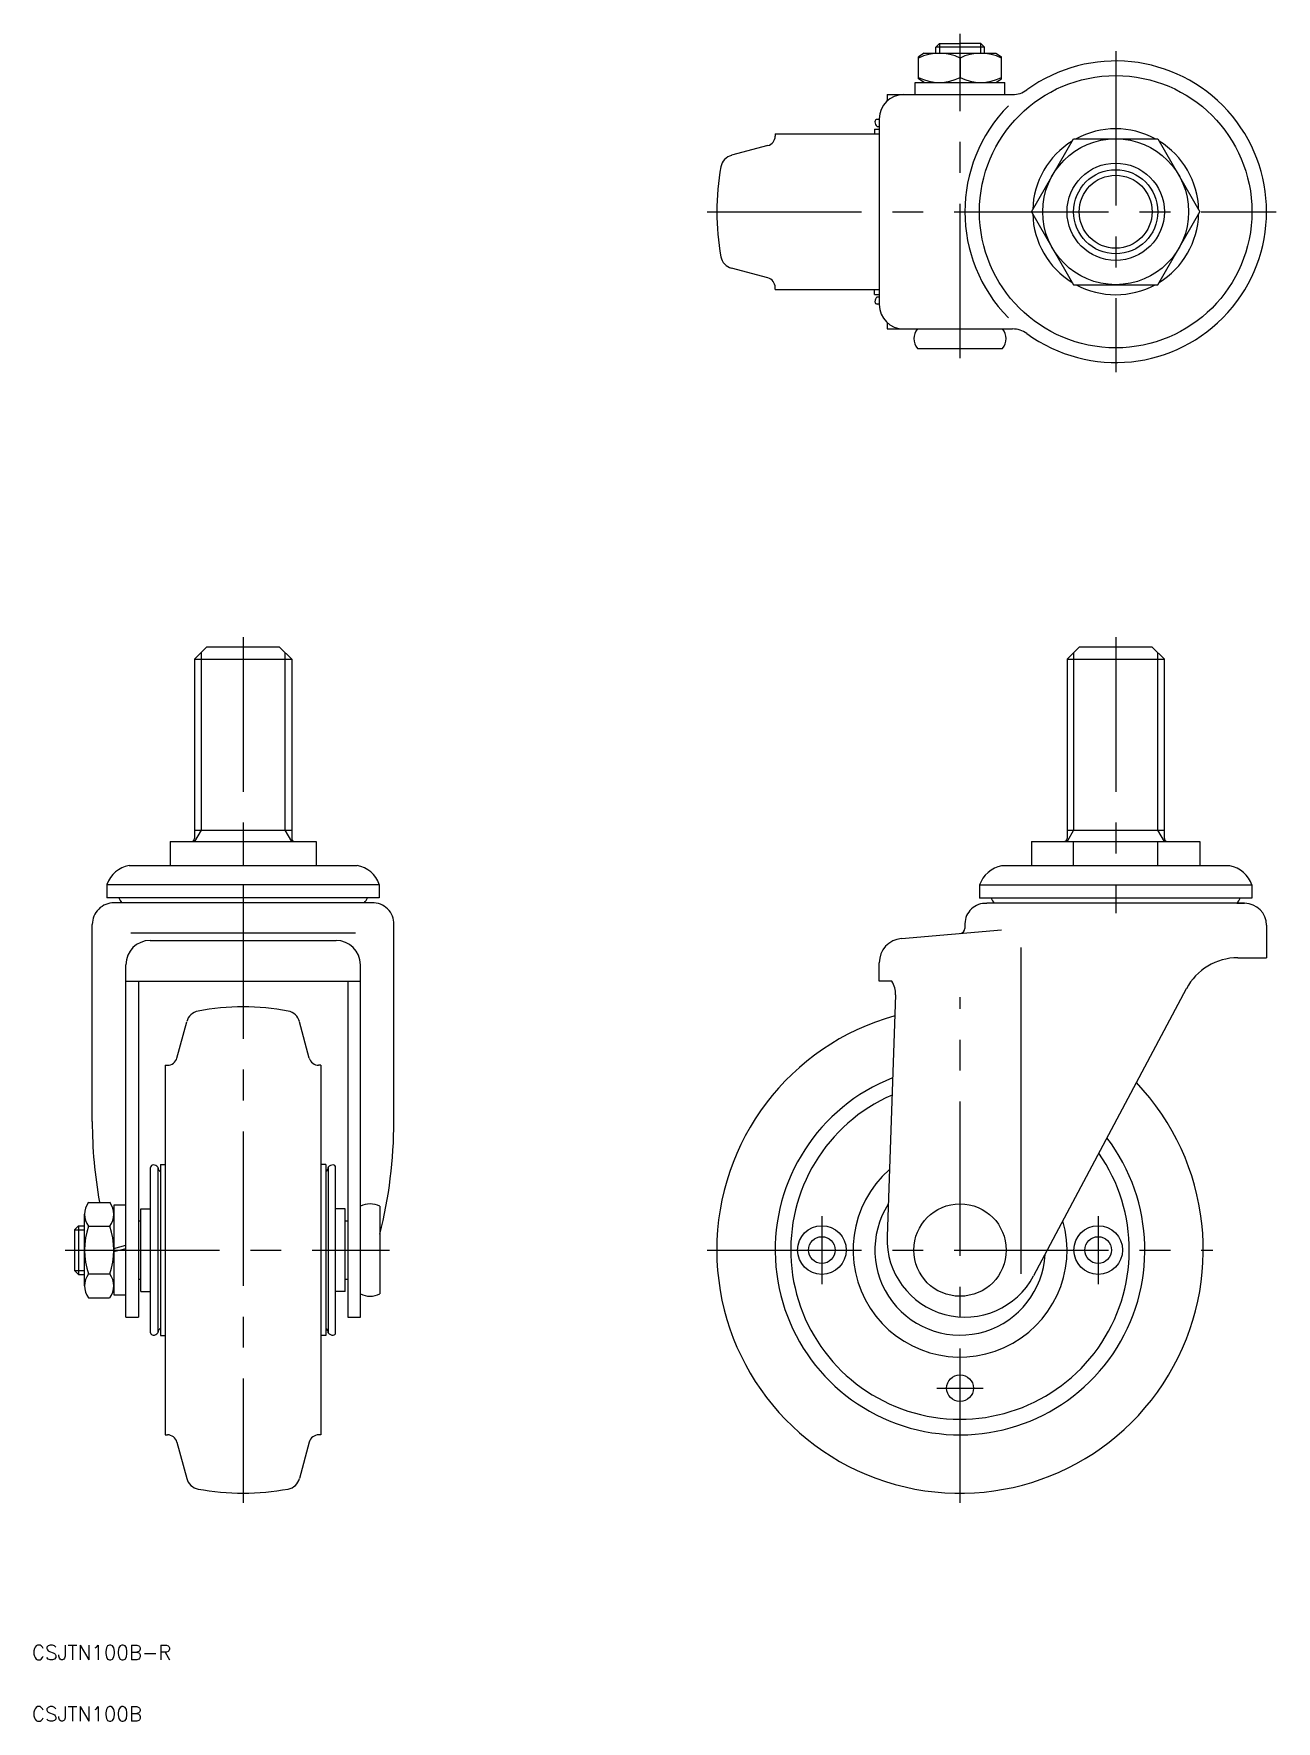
# Model space of a CAD drawing. Extents: x -190 to 65, y -97 to 250.
import ezdxf

# ---------------------------------------------------------------- set-up
doc = ezdxf.new("R2010")
doc.units = 0
doc.linetypes.add('CENTER', pattern=[50.8, 31.75, -6.35, 6.35, -6.35])
doc.layers.get('0').update_dxf_attribs({"linetype": 'CONTINUOUS'})
doc.layers.add('CENTER', color=1, linetype='CONTINUOUS')
doc.styles.get("Standard").update_dxf_attribs({"font": 'txt.shx', "height": 3, "bigfont": 'bigfont.shx'})

msp = doc.modelspace()

# ---------------------------------------------------------------- linework, layer by layer
at = {"color": 7, "linetype": 'CONTINUOUS'}
for p, q in [((-5, 247.36), (-4.25, 248.11)), ((5, 247.36), (-5, 247.36)), ((-5, 246.11), (-5, 247.36)), ((-4.25, 248.11), (0, 248.11)), ((4.25, 248.11), (0, 248.11)), ((5, 247.36), (4.25, 248.11)), ((5, 246.11), (5, 247.36)), ((-7.36, 246.11), (-8.5, 245.35)), ((-8.5, 240.87), (-8.5, 245.35)), ((-7.36, 246.11), (7.36, 246.11)), ((0, 245.11), (0, 241.11)), ((7.36, 246.11), (8.5, 245.35)), ((8.5, 240.87), (8.5, 245.35)), ((-9.2, 240.11), (9.2, 240.11)), ((-9.2, 237.61), (-9.2, 240.11)), ((-7.36, 240.11), (-8.5, 240.87)), ((7.36, 240.11), (8.5, 240.87)), ((9.2, 237.61), (9.2, 240.11)), ((-15, 237.61), (10.81, 237.61)), ((-15, 237.61), (-15, 236.28)), ((-16.6, 232.51), (-17, 232.51)), ((-16.6, 232.61), (-16.6, 194.41)), ((-38, 229.51), (-16.6, 229.51)), ((-38, 229.51), (-38, 229.04)), ((-17.6, 230.51), (-17.6, 229.51)), ((-17.6, 230.51), (-16.6, 230.51)), ((-17.05, 231.01), (-16.6, 231.01)), ((-39.48, 227.11), (-46.96, 225.11)), ((14.68, 213.51), (23.34, 228.51)), ((23.34, 228.51), (40.66, 228.51)), ((40.66, 228.51), (49.32, 213.51)), ((14.68, 213.51), (23.34, 198.51)), ((40.66, 198.51), (49.32, 213.51)), ((-39.48, 199.91), (-46.96, 201.91)), ((-38, 197.51), (-38, 197.97)), ((23.34, 198.51), (40.66, 198.51)), ((-38, 197.51), (-16.6, 197.51)), ((-17.6, 196.51), (-17.6, 197.51)), ((-17.6, 196.51), (-16.6, 196.51)), ((-17.05, 196.01), (-16.6, 196.01)), ((-16.6, 194.51), (-17, 194.51)), ((-15, 190.74), (-15, 189.41)), ((-15, 189.41), (10.81, 189.41)), ((-8.72, 185.41), (8.72, 185.41)), ((-154.86, 124), (-157.36, 121.5)), ((-157.36, 121.5), (-157.36, 84.6)), ((-157.36, 121.5), (-137.36, 121.5)), ((-139.86, 124), (-154.86, 124)), ((-139.86, 124), (-137.36, 121.5)), ((-137.36, 121.5), (-137.36, 84.6)), ((24.5, 124), (22, 121.5)), ((22, 121.5), (22, 84.6)), ((22, 121.5), (42, 121.5)), ((39.5, 124), (24.5, 124)), ((39.5, 124), (42, 121.5)), ((42, 84.6), (42, 121.5)), ((-162.36, 84), (-132.36, 84)), ((-162.36, 84), (-162.36, 79.1)), ((-157.36, 86.34), (-137.36, 86.34)), ((-147.36, 84), (-147.36, 79.1)), ((-132.36, 84), (-132.36, 79.1)), ((14.68, 84), (49.32, 84)), ((14.68, 84), (14.68, 79)), ((22, 86.34), (42, 86.34)), ((23.34, 79), (23.34, 84)), ((40.66, 79), (40.66, 84)), ((49.32, 84), (49.32, 79)), ((-170.81, 79.1), (-123.92, 79.1)), ((55.45, 79), (8.55, 79)), ((-175.36, 75.18), (-119.36, 75.18)), ((-175.36, 75.18), (-175.36, 72.45)), ((-119.36, 75.18), (-119.36, 72.45)), ((4, 75.08), (60, 75.08)), ((4, 75.08), (4, 72.35)), ((60, 75.08), (60, 72.35)), ((-119.36, 72.45), (-175.36, 72.45)), ((-120.86, 71.4), (-173.86, 71.4)), ((60, 72.35), (4, 72.35)), ((58.5, 71.3), (5.5, 71.3)), ((56.91, 71.3), (58.5, 71.3)), ((-178.36, 26.42), (-178.36, 66.95)), ((-116.36, 26.42), (-116.36, 66.95)), ((1, 67.11), (1, 66.12)), ((63, 66.8), (63, 60.1)), ((-170.46, 65.2), (-124.26, 65.2)), ((-166.46, 63.66), (-128.26, 63.66)), ((-12.04, 64.06), (8.52, 65.86)), ((-16.6, 55.28), (-16.6, 59.08)), ((12.5, 62.21), (12.5, -4.92)), ((57.12, 60.1), (63, 60.1)), ((-171.46, -13.8), (-171.46, 58.66)), ((-123.26, -13.8), (-123.26, 58.66)), ((-171.46, 55.28), (-123.26, 55.28)), ((-168.86, 55.28), (-168.86, -13.8)), ((-125.86, 55.28), (-125.86, -13.8)), ((-14, 55.28), (-16.6, 55.28)), ((-13.25, 52.47), (-14.99, 2.76)), ((46.52, 53.73), (15.13, -5.31)), ((-160.97, 39.48), (-158.96, 46.96)), ((-133.76, 39.48), (-135.77, 46.96)), ((-163.36, 38), (-163.36, -38)), ((-163.36, 38), (-162.9, 38)), ((-131.36, 38), (-131.83, 38)), ((-131.36, 38), (-131.36, -38)), ((-164.36, 17.6), (-164.36, -17.6)), ((-164.36, 17.6), (-163.36, 17.6)), ((-130.36, 17.6), (-131.36, 17.6)), ((-130.36, 17.6), (-130.36, -17.6)), ((-166.36, -17), (-166.36, 17)), ((-164.86, 17.05), (-164.86, -17.05)), ((-129.86, 17.05), (-129.86, -17.05)), ((-128.36, -17), (-128.36, 17)), ((-179.96, -7.36), (-179.96, 7.36)), ((-179.96, -7.36), (-179.96, 7.36)), ((-179.14, 9.81), (-174.79, 9.81)), ((-179.14, 9.81), (-174.79, 9.81)), ((-173.96, 9.2), (-173.96, -9.2)), ((-171.46, 9.2), (-173.96, 9.2)), ((-168.36, -8.5), (-168.36, 8.5)), ((-168.36, 8.5), (-166.36, 8.5)), ((-126.36, 8.5), (-128.36, 8.5)), ((-126.36, -8.5), (-126.36, 8.5)), ((-119.26, 9), (-119.26, -9)), ((-181.96, 4.25), (-181.21, 5)), ((-181.96, 4.25), (-181.21, 5)), ((-181.96, -4.25), (-181.96, 4.25)), ((-181.96, -4.25), (-181.96, 4.25)), ((-181.21, 5), (-179.96, 5)), ((-181.21, 5), (-181.21, -5)), ((-181.21, 5), (-179.96, 5)), ((-181.21, 5), (-181.21, -5)), ((-179.14, 4.91), (-174.79, 4.91)), ((-179.14, 4.91), (-174.79, 4.91)), ((-168.86, 6), (-168.36, 6)), ((-126.36, 6), (-125.86, 6)), ((-173.96, 0.33), (-171.46, 1)), ((-173.96, -0.33), (-171.46, 0.33)), ((-181.96, -4.25), (-181.21, -5)), ((-181.96, -4.25), (-181.21, -5)), ((-181.21, -5), (-179.96, -5)), ((-181.21, -5), (-179.96, -5)), ((-179.14, -4.91), (-174.79, -4.91)), ((-179.14, -4.91), (-174.79, -4.91)), ((-168.86, -6), (-168.36, -6)), ((-126.36, -6), (-125.86, -6)), ((-179.14, -9.81), (-174.79, -9.81)), ((-179.14, -9.81), (-174.79, -9.81)), ((-173.96, -9.2), (-171.46, -9.2)), ((-168.36, -8.5), (-166.36, -8.5)), ((-126.36, -8.5), (-128.36, -8.5)), ((-171.46, -13.8), (-168.86, -13.8)), ((-125.86, -13.8), (-123.26, -13.8)), ((-164.36, -17.6), (-163.36, -17.6)), ((-130.36, -17.6), (-131.36, -17.6)), ((-163.36, -38), (-162.9, -38)), ((-131.36, -38), (-131.83, -38)), ((-160.97, -39.48), (-158.96, -46.96)), ((-133.76, -39.48), (-135.77, -46.96))]:
    msp.add_line(p, q, dxfattribs=at)
at = {"color": 3, "linetype": 'CONTINUOUS'}
for p, q in [((-4.19, 248.11), (-4.19, 246.11)), ((4.19, 248.11), (4.19, 246.11)), ((-156.01, 122.85), (-156.01, 86.34)), ((-138.72, 86.34), (-138.72, 122.85)), ((23.35, 122.85), (23.35, 86.34)), ((40.65, 86.34), (40.65, 122.85)), ((-156.01, 86.34), (-157.36, 84)), ((-137.36, 84), (-138.72, 86.34)), ((23.35, 86.34), (22, 84)), ((42, 84), (40.65, 86.34)), ((-181.96, 4.19), (-179.96, 4.19)), ((-181.96, -4.19), (-179.96, -4.19))]:
    msp.add_line(p, q, dxfattribs=at)
at = {"color": 7, "linetype": 'CONTINUOUS'}
for centre, radius in [((32, 213.51), 28), ((32, 213.51), 15), ((32, 213.51), 10), ((32, 213.51), 7.5), ((0, 0), 9.5), ((-28.4, 0), 5), ((28.4, 0), 5), ((-28.4, 0), 2.75), ((28.4, 0), 2.75), ((0, -28.4), 2.75)]:
    msp.add_circle(centre, radius, dxfattribs=at)
at = {"color": 3, "linetype": 'CONTINUOUS'}
msp.add_circle((32, 213.51), 8.65, dxfattribs=at)
at = {"color": 7, "linetype": 'CONTINUOUS'}
for centre, radius, start, end in [((-4.25, 236.58), 9.53, 63.5187, 116.4813), ((4.25, 236.58), 9.53, 63.519, 116.481), ((32, 213.51), 31, 233.9334, 126.0666), ((-4.25, 249.64), 9.53, 243.5187, 296.4813), ((4.25, 249.64), 9.53, 243.519, 296.481), ((-11.6, 232.61), 5, 90, 180), ((10.81, 242.61), 5, 270, 306.0666), ((-17, 232.01), 0.5, 90, 180), ((32, 213.51), 31, 135.3136, 224.6864), ((-40, 229.04), 2, 285, 0), ((-16.16, 232.01), 1.34, 180, 228.4555), ((-17, 230.01), 1, 66.4218, 90), ((32, 213.51), 17.06, 61.5547, 118.4453), ((32, 213.51), 17.06, 121.5547, 178.4453), ((32, 213.51), 17.06, 1.5547, 58.4453), ((0, 213.51), 50, 169.3323, 190.6677), ((-46.19, 222.21), 3, 105, 169.3323), ((32, 213.51), 17.06, 181.5547, 238.4453), ((32, 213.51), 17.06, 301.5547, 358.4453), ((-46.19, 204.81), 3, 190.6677, 255), ((-40, 197.97), 2, 0, 75), ((32, 213.51), 17.06, 241.5547, 298.4453), ((-16.16, 195.01), 1.34, 131.5445, 180), ((-17, 195.01), 0.5, 180, 270), ((-17, 197.01), 1, 270, 293.5782), ((-11.6, 194.41), 5, 180, 270), ((-6.55, 187.41), 2.95, 137.3884, 222.6116), ((6.55, 187.41), 2.95, 317.3884, 42.6116), ((10.81, 184.41), 5, 53.9334, 90), ((-157.96, 84.6), 0.6, 270, 360), ((-136.76, 84.6), 0.6, 180, 270), ((21.4, 84.6), 0.6, 270, 360), ((42.6, 84.6), 0.6, 180, 270), ((-169.65, 73.15), 6.06, 100.9928, 160.4116), ((-125.07, 73.15), 6.06, 19.5884, 79.0072), ((9.71, 73.05), 6.06, 100.9928, 160.4116), ((54.29, 73.05), 6.06, 19.5884, 79.0072), ((-173.91, 66.94), 4.46, 89.455, 179.9055), ((-169.96, 73.58), 3.17, 200.7524, 223.2387), ((-124.76, 73.58), 3.17, 316.7613, 339.2476), ((-120.7, 67.07), 4.33, 358.4347, 92.2048), ((5.25, 67.05), 4.25, 86.6592, 179.3903), ((9.4, 73.48), 3.17, 200.7524, 223.2387), ((54.6, 73.48), 3.17, 316.7613, 339.2476), ((58.5, 66.8), 4.5, 0, 90), ((0, 66.12), 1, 275, 0), ((-166.46, 58.66), 5, 90, 180), ((-128.26, 58.66), 5, 0, 90), ((-11.6, 59.08), 5, 95, 180), ((57.12, 48.1), 12, 90, 152), ((-18.25, 52.65), 5, 358, 31.7623), ((-156.06, 46.19), 3, 100.6677, 165), ((-147.36, 0), 50, 79.3323, 100.6677), ((-138.66, 46.19), 3, 15, 79.3323), ((0, 0), 50, 105.5506, 43.5183), ((-162.9, 40), 2, 270, 345), ((-131.83, 40), 2, 195, 270), ((0, 0), 38, 111.3766, 37.3479), ((0, 0), 34.8, 113.6745, 34.9053), ((-84.39, 26.42), 93.97, 180, 190.1786), ((-210.34, 26.42), 93.97, 345.7289, 0), ((-165.86, 17), 0.5, 90, 180), ((-165.86, 16.16), 1.34, 41.5445, 90), ((-128.86, 16.16), 1.34, 90, 138.4555), ((-128.86, 17), 0.5, 0, 90), ((-163.86, 17), 1, 180, 240), ((-130.86, 17), 1, 300, 0), ((0, 0), 22, 131.262, 15.9076), ((-175.9, 7.36), 4.06, 142.8118, 217.1882), ((-175.9, 7.36), 4.06, 142.8118, 217.1882), ((-178.02, 7.36), 4.06, 322.8118, 37.1882), ((-178.02, 7.36), 4.06, 322.8118, 37.1882), ((-121.26, 5.25), 4.25, 61.9275, 118.0725), ((0, 0), 17.5, 147.4928, 357.0795), ((-164.96, 0), 15, 160.9032, 199.0968), ((-164.96, 0), 15, 160.9032, 199.0968), ((-188.96, 0), 15, 340.9032, 19.0968), ((-188.96, 0), 15, 340.9032, 19.0968), ((1, 2.2), 16, 178, 332), ((-175.9, -7.36), 4.06, 142.8118, 217.1882), ((-175.9, -7.36), 4.06, 142.8118, 217.1882), ((-178.02, -7.36), 4.06, 322.8118, 37.1882), ((-178.02, -7.36), 4.06, 322.8118, 37.1882), ((-121.26, -5.25), 4.25, 241.9275, 298.0725), ((-165.86, -17), 0.5, 180, 270), ((-165.86, -16.16), 1.34, 270, 318.4555), ((-163.86, -17), 1, 120, 180), ((-130.86, -17), 1, 0, 60), ((-128.86, -16.16), 1.34, 221.5445, 270), ((-128.86, -17), 0.5, 270, 0), ((-162.9, -40), 2, 15, 90), ((-131.83, -40), 2, 90, 165), ((-156.06, -46.19), 3, 195, 259.3323), ((-138.66, -46.19), 3, 280.6677, 345), ((-147.36, 0), 50, 259.3323, 280.6677)]:
    msp.add_arc(centre, radius, start, end, dxfattribs=at)
at = {"layer": 'CENTER', "color": 1, "linetype": 'CENTER'}
for p, q in [((0, 183.41), (0, 250.11)), ((32, 246.51), (32, 180.51)), ((-52, 213.51), (65, 213.51)), ((-147.36, 126), (-147.36, -52)), ((32, 126), (32, 69.3)), ((0, -52), (0, 52)), ((-28.4, 7), (-28.4, -7)), ((28.4, 7), (28.4, -7)), ((-52, 0), (52, 0)), ((-183.96, 0), (-117.26, 0)), ((-4.75, -28.4), (4.75, -28.4))]:
    msp.add_line(p, q, dxfattribs=at)

# ---------------------------------------------------------------- texts
at = {"color": 7, "linetype": 'CONTINUOUS'}
for s, p in [('CSJTN100B-R', (-190.77, -84.24)), ('CSJTN100B', (-190.77, -96.89))]:
    msp.add_text(s, height=3, dxfattribs=at).set_placement(p)

doc.saveas('drawing.dxf')
